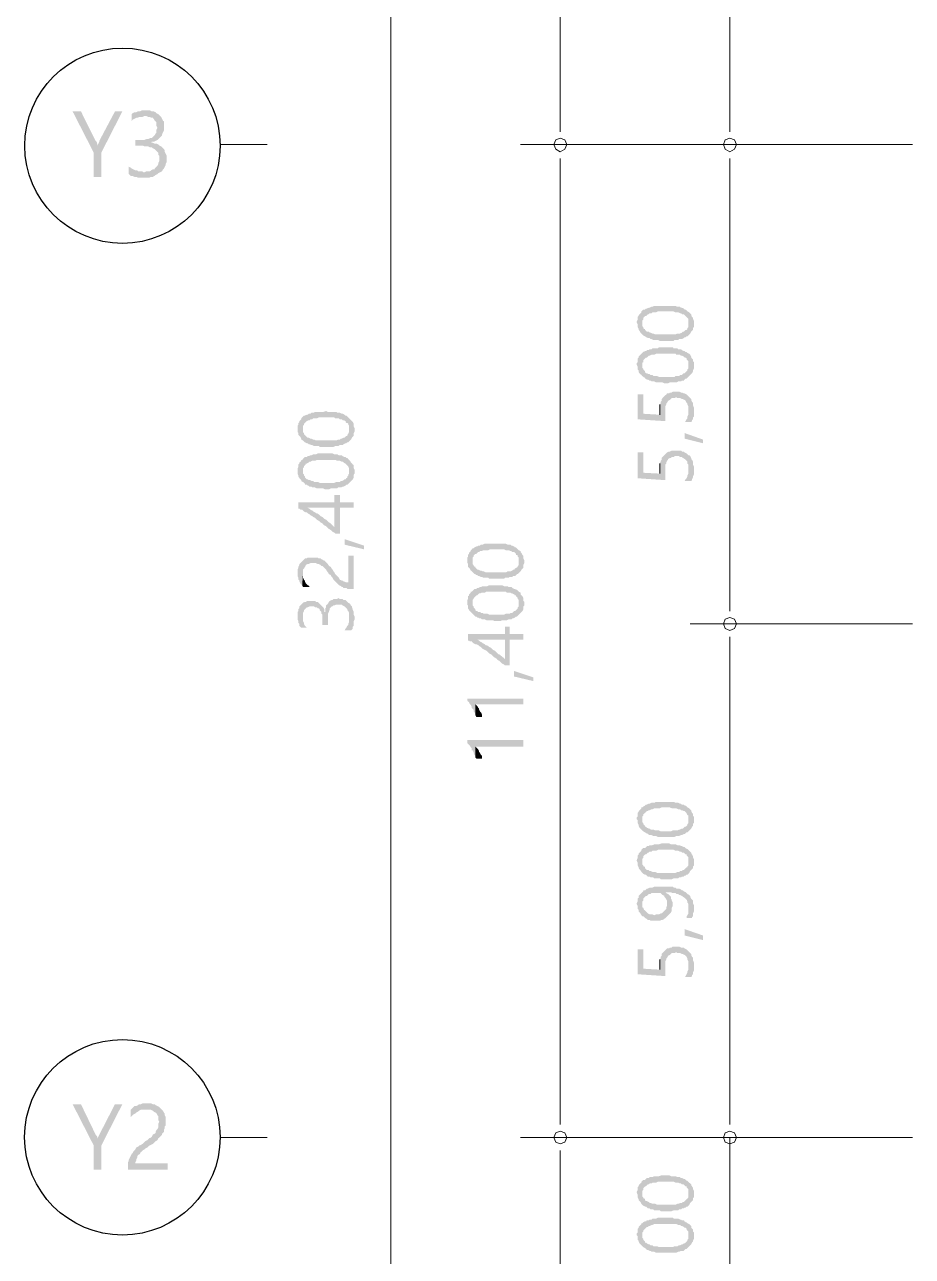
# Model space of a CAD drawing. Header units: millimetres. Extents: x -2246 to 101218, y 0 to 66109.
# Drawn here: x -2246 to 7955, y 24444 to 38596 of the extents above; entities that cross this region are included whole.
import ezdxf

# ---------------------------------------------------------------- set-up
doc = ezdxf.new("R2010")
doc.units = ezdxf.units.MM
doc.layers.add('PDF_솔리드 채우기', color=7, linetype='Continuous')
doc.layers.add('PDF_형상', color=7, linetype='Continuous')

msp = doc.modelspace()

# ---------------------------------------------------------------- hatches: boundary and pattern name
at = {"layer": 'PDF_솔리드 채우기', "transparency": 33554559}
for points in [[(-1599, 37599), (-1695, 37599), (-1451, 37123), (-1451, 36847), (-1366, 36847), (-1366, 37123), (-1409, 37207), (-1409, 37218), (-1419, 37250), (-1430, 37260)], [(-1123, 37599), (-1208, 37599), (-1388, 37260), (-1388, 37250), (-1398, 37229), (-1409, 37207), (-1409, 37207), (-1366, 37123)], [(-847, 37610), (-858, 37610), (-879, 37610), (-900, 37610), (-922, 37599), (-943, 37599), (-964, 37589), (-985, 37589), (-1006, 37578), (-1017, 37567), (-1017, 37483), (-1006, 37504), (-985, 37514), (-964, 37525), (-943, 37525), (-932, 37536), (-911, 37536), (-890, 37536), (-869, 37546), (-688, 37546), (-699, 37557), (-710, 37567), (-731, 37578), (-741, 37589), (-763, 37599), (-784, 37599), (-805, 37610), (-826, 37610)], [(-688, 37546), (-869, 37546), (-847, 37546), (-826, 37536), (-805, 37536), (-794, 37525), (-773, 37525), (-763, 37514), (-752, 37493), (-741, 37483), (-731, 37472), (-731, 37451), (-731, 37430), (-720, 37409), (-720, 37409), (-731, 37387), (-731, 37366), (-731, 37356), (-741, 37345), (-752, 37324), (-763, 37313), (-773, 37303), (-784, 37292), (-805, 37292), (-826, 37281), (-847, 37281), (-869, 37271), (-890, 37271), (-911, 37271), (-974, 37271), (-974, 37207), (-911, 37207), (-890, 37207), (-869, 37197), (-847, 37197), (-826, 37197), (-805, 37186), (-784, 37186), (-773, 37176), (-752, 37165), (-741, 37154), (-731, 37144), (-720, 37133), (-710, 37123), (-710, 37101), (-699, 37091), (-699, 37070), (-699, 37048), (-699, 37048), (-699, 37027), (-710, 37006), (-710, 36995), (-720, 36974), (-731, 36964), (-752, 36943), (-752, 36932), (-773, 36932), (-794, 36921), (-805, 36911), (-826, 36911), (-847, 36911), (-869, 36900), (-688, 36900), (-667, 36911), (-657, 36932), (-646, 36943), (-636, 36964), (-625, 36985), (-625, 36995), (-614, 37017), (-614, 37038), (-614, 37059), (-614, 37080), (-614, 37091), (-625, 37112), (-636, 37133), (-636, 37154), (-646, 37165), (-667, 37186), (-667, 37186), (-678, 37197), (-699, 37207), (-710, 37218), (-731, 37229), (-752, 37229), (-773, 37239), (-794, 37239), (-794, 37239), (-784, 37250), (-763, 37250), (-741, 37260), (-720, 37271), (-710, 37281), (-699, 37292), (-678, 37313), (-667, 37324), (-667, 37334), (-657, 37356), (-646, 37377), (-646, 37387), (-646, 37409), (-646, 37430), (-646, 37440), (-646, 37462), (-646, 37483), (-657, 37493), (-667, 37514), (-678, 37536)], [(-1049, 36964), (-1049, 36879), (-1038, 36868), (-1027, 36858), (-1006, 36858), (-985, 36847), (-964, 36847), (-943, 36837), (-922, 36837), (-900, 36837), (-879, 36837), (-858, 36837), (-837, 36837), (-816, 36837), (-794, 36847), (-773, 36847), (-752, 36858), (-741, 36868), (-720, 36879), (-710, 36890), (-688, 36900), (-688, 36900), (-869, 36900), (-879, 36900), (-900, 36911), (-922, 36911), (-943, 36911), (-953, 36921), (-974, 36921), (-996, 36932), (-1017, 36943), (-1027, 36953)], [(4788, 35174), (4788, 35174), (4798, 35152), (4798, 35131), (4798, 35121), (4809, 35099), (4809, 35089), (4819, 35078), (4830, 35057), (4841, 35047), (4851, 35036), (4851, 35174), (4851, 35174), (4851, 35184), (4851, 35195), (4862, 35205), (4862, 35216), (4862, 35227), (4872, 35237), (4883, 35248), (4894, 35248), (4904, 35258), (4915, 35269), (4925, 35269), (4936, 35280), (4957, 35280), (4968, 35290), (4989, 35290), (5010, 35290), (5031, 35301), (5052, 35301), (5074, 35301), (5095, 35301), (5127, 35301), (5137, 35301), (5169, 35301), (5190, 35301), (5211, 35301), (5233, 35290), (5243, 35290), (5264, 35290), (5285, 35280), (5296, 35280), (5307, 35269), (5328, 35269), (5338, 35258), (5349, 35248), (5360, 35237), (5360, 35237), (5370, 35227), (5381, 35216), (5381, 35205), (5381, 35195), (5381, 35174), (5381, 35163), (5391, 35290), (5370, 35301), (5360, 35311), (5349, 35322), (5338, 35322), (5328, 35333), (5307, 35343), (5296, 35343), (5285, 35354), (5264, 35354), (5254, 35354), (5233, 35364), (5211, 35364), (5201, 35364), (5180, 35364), (5158, 35364), (5137, 35364), (5116, 35364), (5116, 35364), (5095, 35364), (5074, 35364), (5042, 35364), (5031, 35364), (5010, 35364), (4989, 35364), (4968, 35354), (4957, 35354), (4936, 35343), (4925, 35343), (4904, 35333), (4894, 35333), (4883, 35322), (4862, 35322), (4851, 35311), (4841, 35301), (4841, 35290), (4830, 35280), (4819, 35269), (4809, 35258), (4809, 35248), (4798, 35237), (4798, 35227), (4798, 35216), (4798, 35205), (4788, 35184)], [(4851, 35036), (4862, 35025), (4883, 35015), (4883, 35015), (4894, 35004), (4904, 35004), (4915, 34994), (4936, 34994), (4947, 34983), (4957, 34983), (4978, 34972), (4989, 34972), (5010, 34972), (5031, 34972), (5052, 34962), (5063, 34962), (5084, 34962), (5105, 34962), (5127, 34962), (5148, 34962), (5169, 34962), (5190, 34962), (5211, 34962), (5222, 34972), (5243, 34972), (5264, 34972), (5275, 34983), (5296, 34983), (5307, 34983), (5328, 34994), (5338, 35004), (5349, 35004), (5360, 35015), (5370, 35015), (5381, 35025), (5391, 35036), (5402, 35047), (5413, 35068), (5423, 35078), (5434, 35089), (5434, 35110), (5444, 35121), (5444, 35142), (5444, 35163), (5444, 35163), (5444, 35174), (5444, 35195), (5434, 35216), (5434, 35227), (5423, 35237), (5413, 35258), (5413, 35269), (5402, 35280), (5391, 35290), (5381, 35163), (5381, 35163), (5381, 35142), (5381, 35131), (5381, 35121), (5370, 35110), (5370, 35099), (5360, 35089), (5349, 35089), (5338, 35078), (5328, 35068), (5317, 35068), (5307, 35057), (5285, 35047), (5275, 35047), (5254, 35047), (5233, 35036), (5222, 35036), (5201, 35036), (5180, 35036), (5148, 35036), (5127, 35036), (5105, 35036), (5084, 35036), (5063, 35036), (5042, 35036), (5021, 35036), (4999, 35036), (4978, 35047), (4968, 35047), (4947, 35057), (4936, 35057), (4925, 35068), (4904, 35068), (4894, 35078), (4883, 35089), (4883, 35099), (4872, 35099), (4862, 35110), (4862, 35121), (4851, 35131), (4851, 35142), (4851, 35152), (4851, 35174)], [(4788, 34686), (4788, 34686), (4798, 34665), (4798, 34655), (4798, 34633), (4809, 34623), (4809, 34602), (4819, 34591), (4830, 34580), (4841, 34570), (4851, 34559), (4851, 34686), (4851, 34686), (4851, 34697), (4851, 34708), (4862, 34718), (4862, 34729), (4862, 34739), (4872, 34750), (4883, 34761), (4894, 34771), (4904, 34771), (4915, 34782), (4925, 34792), (4936, 34792), (4957, 34803), (4968, 34803), (4989, 34803), (5010, 34814), (5031, 34814), (5052, 34814), (5074, 34814), (5095, 34814), (5127, 34814), (5137, 34814), (5169, 34814), (5190, 34814), (5211, 34814), (5233, 34814), (5243, 34803), (5264, 34803), (5285, 34803), (5296, 34792), (5307, 34792), (5328, 34782), (5338, 34771), (5349, 34771), (5360, 34761), (5360, 34750), (5370, 34739), (5381, 34729), (5381, 34718), (5381, 34708), (5381, 34697), (5381, 34686), (5391, 34814), (5370, 34824), (5360, 34835), (5349, 34835), (5338, 34845), (5328, 34845), (5307, 34856), (5296, 34866), (5285, 34866), (5264, 34866), (5254, 34877), (5233, 34877), (5211, 34877), (5201, 34888), (5180, 34888), (5158, 34888), (5137, 34888), (5116, 34888), (5116, 34888), (5095, 34888), (5074, 34888), (5042, 34888), (5031, 34877), (5010, 34877), (4989, 34877), (4968, 34877), (4957, 34866), (4936, 34866), (4925, 34856), (4904, 34856), (4894, 34845), (4883, 34845), (4862, 34835), (4851, 34824), (4841, 34814), (4841, 34814), (4830, 34803), (4819, 34792), (4809, 34782), (4809, 34771), (4798, 34761), (4798, 34739), (4798, 34729), (4798, 34718), (4788, 34708)], [(4851, 34559), (4862, 34549), (4883, 34538), (4883, 34528), (4894, 34528), (4904, 34517), (4915, 34517), (4936, 34506), (4947, 34506), (4957, 34496), (4978, 34496), (4989, 34496), (5010, 34485), (5031, 34485), (5052, 34485), (5063, 34485), (5084, 34485), (5105, 34475), (5127, 34475), (5148, 34475), (5169, 34485), (5190, 34485), (5211, 34485), (5222, 34485), (5243, 34485), (5264, 34496), (5275, 34496), (5296, 34496), (5307, 34506), (5328, 34506), (5338, 34517), (5349, 34528), (5360, 34528), (5370, 34538), (5381, 34549), (5391, 34559), (5402, 34570), (5413, 34580), (5423, 34591), (5434, 34612), (5434, 34623), (5444, 34644), (5444, 34655), (5444, 34676), (5444, 34676), (5444, 34697), (5444, 34718), (5434, 34729), (5434, 34750), (5423, 34761), (5413, 34771), (5413, 34782), (5402, 34803), (5391, 34814), (5381, 34686), (5381, 34676), (5381, 34665), (5381, 34655), (5381, 34644), (5370, 34633), (5370, 34623), (5360, 34612), (5349, 34602), (5338, 34591), (5328, 34591), (5317, 34580), (5307, 34570), (5285, 34570), (5275, 34559), (5254, 34559), (5233, 34559), (5222, 34549), (5201, 34549), (5180, 34549), (5148, 34549), (5127, 34549), (5105, 34549), (5084, 34549), (5063, 34549), (5042, 34549), (5021, 34559), (4999, 34559), (4978, 34559), (4968, 34570), (4947, 34570), (4936, 34580), (4925, 34580), (4904, 34591), (4894, 34591), (4883, 34602), (4883, 34612), (4872, 34623), (4862, 34633), (4862, 34644), (4851, 34655), (4851, 34665), (4851, 34676), (4851, 34686)], [(4798, 34347), (4798, 34061), (5116, 34040), (5116, 34040), (5116, 34061), (5116, 34083), (5116, 34093), (5116, 34114), (5116, 34125), (5116, 34146), (5105, 34326), (5095, 34316), (5084, 34305), (5074, 34294), (5074, 34273), (5063, 34263), (5063, 34242), (5052, 34231), (5052, 34114), (4862, 34125), (4862, 34347)], [(5105, 34326), (5116, 34146), (5116, 34157), (5116, 34178), (5116, 34199), (5116, 34210), (5127, 34231), (5127, 34242), (5137, 34252), (5148, 34273), (5148, 34273), (5169, 34284), (5180, 34294), (5190, 34305), (5211, 34305), (5222, 34305), (5243, 34316), (5254, 34305), (5275, 34305), (5285, 34305), (5307, 34294), (5317, 34294), (5338, 34284), (5349, 34273), (5360, 34252), (5370, 34242), (5370, 34231), (5381, 34210), (5381, 34199), (5381, 34178), (5381, 34157), (5391, 34316), (5381, 34326), (5370, 34337), (5360, 34347), (5338, 34358), (5328, 34358), (5307, 34369), (5296, 34369), (5275, 34379), (5264, 34379), (5243, 34379), (5243, 34379), (5222, 34379), (5201, 34379), (5190, 34369), (5169, 34369), (5158, 34358), (5137, 34358), (5127, 34347), (5116, 34337)], [(5338, 34030), (5413, 34030), (5423, 34040), (5423, 34051), (5434, 34061), (5434, 34083), (5444, 34093), (5444, 34114), (5444, 34136), (5444, 34157), (5444, 34167), (5444, 34178), (5444, 34199), (5434, 34220), (5434, 34231), (5434, 34252), (5423, 34263), (5413, 34284), (5413, 34294), (5402, 34305), (5391, 34316), (5381, 34157), (5381, 34157), (5381, 34146), (5381, 34125), (5381, 34114), (5370, 34093), (5370, 34072), (5360, 34061), (5349, 34040)], [(890, 33956), (890, 33956), (890, 33934), (890, 33913), (900, 33903), (900, 33881), (911, 33871), (922, 33860), (932, 33839), (932, 33828), (953, 33818), (953, 33956), (953, 33956), (953, 33966), (953, 33977), (953, 33987), (964, 33998), (964, 34009), (974, 34019), (985, 34030), (985, 34030), (996, 34040), (1017, 34051), (1027, 34051), (1038, 34061), (1059, 34061), (1070, 34072), (1091, 34072), (1112, 34072), (1133, 34083), (1155, 34083), (1176, 34083), (1197, 34083), (1218, 34083), (1239, 34083), (1260, 34083), (1292, 34083), (1313, 34083), (1324, 34072), (1345, 34072), (1366, 34072), (1377, 34061), (1398, 34061), (1409, 34051), (1419, 34051), (1441, 34040), (1441, 34030), (1451, 34019), (1462, 34019), (1472, 34009), (1472, 33998), (1483, 33987), (1483, 33977), (1483, 33956), (1483, 33945), (1483, 34072), (1472, 34083), (1462, 34093), (1451, 34104), (1441, 34104), (1430, 34114), (1409, 34125), (1398, 34125), (1377, 34136), (1366, 34136), (1345, 34136), (1335, 34146), (1313, 34146), (1292, 34146), (1271, 34146), (1260, 34146), (1239, 34146), (1218, 34157), (1218, 34157), (1186, 34146), (1165, 34146), (1144, 34146), (1123, 34146), (1102, 34146), (1091, 34146), (1070, 34136), (1049, 34136), (1038, 34125), (1017, 34125), (1006, 34114), (996, 34114), (974, 34104), (964, 34104), (953, 34093), (943, 34083), (932, 34072), (932, 34061), (922, 34051), (911, 34040), (911, 34030), (900, 34019), (900, 34009), (900, 33998), (890, 33987), (890, 33966)], [(953, 33818), (964, 33807), (974, 33797), (974, 33797), (996, 33786), (1006, 33786), (1017, 33775), (1027, 33775), (1049, 33765), (1059, 33765), (1080, 33754), (1091, 33754), (1112, 33754), (1133, 33754), (1144, 33744), (1165, 33744), (1186, 33744), (1208, 33744), (1229, 33744), (1250, 33744), (1271, 33744), (1292, 33744), (1303, 33744), (1324, 33754), (1345, 33754), (1356, 33754), (1377, 33765), (1388, 33765), (1409, 33765), (1419, 33775), (1441, 33786), (1451, 33786), (1462, 33797), (1472, 33797), (1483, 33807), (1493, 33818), (1504, 33828), (1515, 33850), (1525, 33860), (1536, 33871), (1536, 33892), (1536, 33903), (1546, 33924), (1546, 33945), (1546, 33945), (1546, 33956), (1536, 33977), (1536, 33998), (1536, 34009), (1525, 34030), (1515, 34040), (1504, 34051), (1493, 34061), (1483, 34072), (1483, 33945), (1483, 33945), (1483, 33924), (1483, 33913), (1472, 33903), (1472, 33892), (1462, 33881), (1462, 33871), (1451, 33871), (1441, 33860), (1430, 33850), (1419, 33850), (1398, 33839), (1388, 33839), (1377, 33828), (1356, 33828), (1335, 33818), (1313, 33818), (1292, 33818), (1271, 33818), (1250, 33818), (1229, 33818), (1208, 33818), (1186, 33818), (1165, 33818), (1144, 33818), (1123, 33818), (1102, 33818), (1080, 33828), (1070, 33828), (1049, 33839), (1038, 33839), (1017, 33850), (1006, 33850), (996, 33860), (985, 33871), (974, 33881), (974, 33881), (964, 33892), (964, 33903), (953, 33913), (953, 33924), (953, 33934), (953, 33956)], [(5105, 33648), (5116, 33468), (5116, 33479), (5116, 33500), (5116, 33521), (5116, 33542), (5127, 33553), (5127, 33564), (5137, 33585), (5148, 33595), (5148, 33606), (5169, 33617), (5180, 33617), (5190, 33627), (5211, 33627), (5222, 33638), (5243, 33638), (5254, 33638), (5275, 33638), (5285, 33627), (5307, 33627), (5317, 33617), (5338, 33606), (5349, 33595), (5360, 33585), (5370, 33574), (5370, 33553), (5381, 33542), (5381, 33521), (5381, 33500), (5381, 33489), (5391, 33648), (5381, 33648), (5370, 33659), (5360, 33670), (5338, 33680), (5328, 33691), (5307, 33691), (5296, 33701), (5275, 33701), (5264, 33701), (5243, 33701), (5243, 33701), (5222, 33701), (5201, 33701), (5190, 33701), (5169, 33691), (5158, 33691), (5137, 33680), (5127, 33670), (5116, 33659)], [(890, 33468), (890, 33468), (890, 33447), (890, 33437), (900, 33415), (900, 33405), (911, 33384), (922, 33373), (932, 33362), (932, 33352), (953, 33341), (953, 33468), (953, 33468), (953, 33479), (953, 33489), (953, 33500), (964, 33511), (964, 33521), (974, 33532), (985, 33542), (985, 33553), (996, 33553), (1017, 33564), (1027, 33574), (1038, 33574), (1059, 33585), (1070, 33585), (1091, 33585), (1112, 33595), (1133, 33595), (1155, 33595), (1176, 33595), (1197, 33595), (1218, 33595), (1239, 33595), (1260, 33595), (1292, 33595), (1313, 33595), (1324, 33595), (1345, 33585), (1366, 33585), (1377, 33585), (1398, 33574), (1409, 33574), (1419, 33564), (1441, 33553), (1441, 33553), (1451, 33542), (1462, 33532), (1472, 33521), (1472, 33511), (1483, 33500), (1483, 33489), (1483, 33479), (1483, 33468), (1483, 33595), (1472, 33606), (1462, 33617), (1451, 33617), (1441, 33627), (1430, 33627), (1409, 33638), (1398, 33648), (1377, 33648), (1366, 33648), (1345, 33659), (1335, 33659), (1313, 33659), (1292, 33670), (1271, 33670), (1260, 33670), (1239, 33670), (1218, 33670), (1218, 33670), (1186, 33670), (1165, 33670), (1144, 33670), (1123, 33670), (1102, 33659), (1091, 33659), (1070, 33659), (1049, 33648), (1038, 33648), (1017, 33638), (1006, 33638), (996, 33627), (974, 33627), (964, 33617), (953, 33606), (943, 33595), (932, 33595), (932, 33585), (922, 33574), (911, 33564), (911, 33553), (900, 33542), (900, 33521), (900, 33511), (890, 33500), (890, 33489)], [(953, 33341), (964, 33331), (974, 33320), (974, 33309), (996, 33309), (1006, 33299), (1017, 33299), (1027, 33288), (1049, 33288), (1059, 33278), (1080, 33278), (1091, 33278), (1112, 33267), (1133, 33267), (1144, 33267), (1165, 33267), (1186, 33267), (1208, 33256), (1229, 33256), (1250, 33256), (1271, 33267), (1292, 33267), (1303, 33267), (1324, 33267), (1345, 33267), (1356, 33278), (1377, 33278), (1388, 33278), (1409, 33288), (1419, 33288), (1441, 33299), (1451, 33309), (1462, 33309), (1472, 33320), (1483, 33331), (1493, 33341), (1504, 33352), (1515, 33362), (1525, 33373), (1536, 33394), (1536, 33405), (1536, 33426), (1546, 33437), (1546, 33458), (1546, 33458), (1546, 33479), (1536, 33500), (1536, 33511), (1536, 33532), (1525, 33542), (1515, 33553), (1504, 33564), (1493, 33585), (1483, 33595), (1483, 33468), (1483, 33458), (1483, 33447), (1483, 33437), (1472, 33426), (1472, 33415), (1462, 33405), (1462, 33394), (1451, 33384), (1441, 33373), (1430, 33373), (1419, 33362), (1398, 33352), (1388, 33352), (1377, 33341), (1356, 33341), (1335, 33341), (1313, 33331), (1292, 33331), (1271, 33331), (1250, 33331), (1229, 33331), (1208, 33331), (1186, 33331), (1165, 33331), (1144, 33331), (1123, 33341), (1102, 33341), (1080, 33341), (1070, 33352), (1049, 33352), (1038, 33362), (1017, 33362), (1006, 33373), (996, 33373), (985, 33384), (974, 33394), (974, 33405), (964, 33415), (964, 33426), (953, 33437), (953, 33447), (953, 33458), (953, 33468)], [(4798, 33680), (4798, 33384), (5116, 33362), (5116, 33373), (5116, 33384), (5116, 33405), (5116, 33415), (5116, 33437), (5116, 33458), (5116, 33468), (5105, 33648), (5095, 33638), (5084, 33627), (5074, 33617), (5074, 33595), (5063, 33585), (5063, 33574), (5052, 33553), (5052, 33437), (4862, 33447), (4862, 33680)], [(5338, 33352), (5413, 33352), (5423, 33362), (5423, 33373), (5434, 33394), (5434, 33405), (5444, 33426), (5444, 33447), (5444, 33458), (5444, 33489), (5444, 33489), (5444, 33511), (5444, 33521), (5434, 33542), (5434, 33564), (5434, 33574), (5423, 33595), (5413, 33606), (5413, 33617), (5402, 33638), (5391, 33648), (5381, 33489), (5381, 33479), (5381, 33468), (5381, 33447), (5381, 33437), (5370, 33415), (5370, 33405), (5360, 33384), (5349, 33373)], [(996, 32992), (1006, 32981), (1027, 32970), (1038, 32960), (1059, 32949), (1070, 32939), (1091, 32928), (1102, 32918), (1112, 32907), (1133, 32896), (1144, 32886), (1155, 32875), (1176, 32865), (1186, 32854), (1197, 32843), (1218, 32833), (1229, 32822), (1239, 32812), (1250, 32801), (1271, 32790), (1282, 32780), (1292, 32769), (1313, 32759), (1324, 32748), (1377, 32748), (1377, 33045), (1536, 33045), (1536, 33108), (1377, 33108), (1377, 33193), (1313, 33193), (1313, 33108), (1313, 32822), (1260, 32875), (1250, 32875), (1239, 32886), (1229, 32896), (1218, 32907), (1197, 32918), (1186, 32928), (1176, 32939), (1155, 32949), (1144, 32960), (1133, 32970), (1112, 32981), (1102, 32981), (1091, 32992), (1070, 33002), (1059, 33013), (1038, 33023), (1027, 33034), (1006, 33045)], [(900, 33108), (900, 33034), (911, 33034), (922, 33023), (943, 33023), (953, 33013), (964, 33002), (985, 32992), (996, 32992), (1006, 33045), (1313, 33045), (1313, 32822), (1313, 33108)], [(2839, 32441), (2839, 32441), (2839, 32420), (2849, 32398), (2849, 32388), (2849, 32367), (2860, 32356), (2870, 32346), (2881, 32324), (2892, 32314), (2902, 32303), (2902, 32441), (2902, 32441), (2902, 32451), (2902, 32462), (2902, 32473), (2913, 32483), (2913, 32494), (2923, 32504), (2934, 32515), (2945, 32515), (2955, 32526), (2966, 32536), (2976, 32536), (2987, 32547), (3008, 32547), (3019, 32557), (3040, 32557), (3061, 32557), (3082, 32557), (3103, 32568), (3125, 32568), (3146, 32568), (3178, 32568), (3188, 32568), (3220, 32568), (3241, 32568), (3262, 32568), (3284, 32557), (3294, 32557), (3315, 32557), (3337, 32547), (3347, 32547), (3358, 32536), (3379, 32536), (3389, 32526), (3400, 32515), (3400, 32504), (3411, 32504), (3421, 32494), (3421, 32483), (3432, 32473), (3432, 32462), (3432, 32441), (3432, 32430), (3432, 32557), (3421, 32568), (3411, 32579), (3400, 32589), (3389, 32589), (3379, 32600), (3358, 32610), (3347, 32610), (3337, 32621), (3315, 32621), (3305, 32621), (3284, 32632), (3262, 32632), (3241, 32632), (3231, 32632), (3209, 32632), (3188, 32632), (3167, 32632), (3167, 32632), (3146, 32632), (3114, 32632), (3093, 32632), (3072, 32632), (3061, 32632), (3040, 32632), (3019, 32621), (2998, 32621), (2987, 32610), (2966, 32610), (2955, 32600), (2945, 32600), (2923, 32589), (2913, 32579), (2902, 32579), (2892, 32568), (2881, 32557), (2881, 32547), (2870, 32536), (2860, 32526), (2860, 32515), (2849, 32504), (2849, 32494), (2849, 32483), (2839, 32473), (2839, 32451)], [(2902, 32303), (2913, 32293), (2923, 32282), (2934, 32282), (2945, 32271), (2955, 32271), (2966, 32261), (2976, 32261), (2998, 32250), (3008, 32250), (3029, 32240), (3040, 32240), (3061, 32240), (3082, 32240), (3093, 32229), (3114, 32229), (3135, 32229), (3156, 32229), (3178, 32229), (3199, 32229), (3220, 32229), (3241, 32229), (3262, 32229), (3273, 32240), (3294, 32240), (3315, 32240), (3326, 32250), (3347, 32250), (3358, 32250), (3368, 32261), (3389, 32261), (3400, 32271), (3411, 32282), (3421, 32282), (3432, 32293), (3442, 32303), (3453, 32314), (3464, 32335), (3474, 32346), (3485, 32356), (3485, 32377), (3485, 32388), (3495, 32409), (3495, 32430), (3495, 32430), (3495, 32441), (3485, 32462), (3485, 32483), (3485, 32494), (3474, 32504), (3464, 32526), (3453, 32536), (3453, 32547), (3432, 32557), (3432, 32430), (3432, 32430), (3432, 32409), (3432, 32398), (3432, 32388), (3421, 32377), (3421, 32367), (3411, 32356), (3400, 32356), (3389, 32346), (3379, 32335), (3368, 32335), (3358, 32324), (3337, 32314), (3326, 32314), (3305, 32314), (3284, 32303), (3262, 32303), (3252, 32303), (3220, 32303), (3199, 32303), (3178, 32303), (3156, 32303), (3135, 32303), (3114, 32303), (3093, 32303), (3072, 32303), (3051, 32303), (3029, 32314), (3019, 32314), (2998, 32324), (2987, 32324), (2966, 32335), (2955, 32335), (2945, 32346), (2934, 32356), (2934, 32367), (2923, 32367), (2913, 32377), (2913, 32388), (2902, 32398), (2902, 32409), (2902, 32420), (2902, 32441)], [(890, 32293), (890, 32293), (890, 32271), (890, 32261), (900, 32240), (900, 32218), (911, 32208), (911, 32197), (922, 32176), (932, 32165), (943, 32155), (953, 32293), (953, 32303), (953, 32324), (953, 32335), (964, 32346), (974, 32367), (985, 32377), (985, 32388), (1006, 32398), (1017, 32398), (1038, 32409), (1049, 32409), (1070, 32409), (1091, 32409), (1102, 32409), (1123, 32398), (1133, 32398), (1155, 32388), (1165, 32377), (1176, 32377), (1186, 32367), (1197, 32356), (1208, 32346), (1218, 32335), (1229, 32314), (1239, 32303), (1250, 32282), (1271, 32271), (1282, 32250), (1292, 32240), (1303, 32218), (1313, 32208), (1324, 32197), (1335, 32187), (1345, 32176), (1356, 32165), (1366, 32155), (1388, 32144), (1398, 32134), (1409, 32134), (1419, 32123), (1430, 32123), (1451, 32123), (1462, 32113), (1483, 32113), (1504, 32113), (1536, 32113), (1536, 32494), (1472, 32494), (1472, 32187), (1462, 32187), (1451, 32187), (1430, 32197), (1419, 32197), (1409, 32208), (1398, 32208), (1377, 32218), (1366, 32240), (1366, 32240), (1356, 32250), (1345, 32261), (1335, 32271), (1324, 32282), (1313, 32303), (1303, 32314), (1292, 32335), (1282, 32346), (1271, 32367), (1250, 32377), (1239, 32398), (1229, 32409), (1218, 32420), (1208, 32430), (1197, 32441), (1186, 32441), (1176, 32451), (1165, 32451), (1155, 32462), (1133, 32462), (1123, 32473), (1102, 32473), (1080, 32473), (1059, 32473), (1059, 32473), (1038, 32473), (1027, 32473), (1006, 32473), (996, 32462), (974, 32462), (964, 32451), (953, 32441), (943, 32430), (932, 32420), (922, 32409), (911, 32398), (911, 32388), (900, 32367), (900, 32356), (890, 32335), (890, 32314)], [(943, 32155), (953, 32134), (1027, 32134), (1027, 32144), (1006, 32155), (996, 32165), (985, 32176), (974, 32197), (974, 32208), (964, 32218), (953, 32240), (953, 32250), (953, 32271), (953, 32293)], [(2839, 31954), (2839, 31954), (2839, 31932), (2849, 31922), (2849, 31901), (2849, 31890), (2860, 31869), (2870, 31858), (2881, 31848), (2892, 31837), (2902, 31827), (2902, 31954), (2902, 31954), (2902, 31964), (2902, 31975), (2902, 31985), (2913, 31996), (2913, 32007), (2923, 32017), (2934, 32028), (2945, 32038), (2955, 32038), (2966, 32049), (2976, 32060), (2987, 32060), (3008, 32070), (3019, 32070), (3040, 32070), (3061, 32081), (3082, 32081), (3103, 32081), (3125, 32081), (3146, 32081), (3178, 32081), (3188, 32081), (3220, 32081), (3241, 32081), (3262, 32081), (3284, 32081), (3294, 32070), (3315, 32070), (3337, 32070), (3347, 32060), (3358, 32060), (3379, 32049), (3389, 32038), (3400, 32038), (3400, 32028), (3411, 32017), (3421, 32007), (3421, 31996), (3432, 31985), (3432, 31975), (3432, 31964), (3432, 31954), (3432, 32081), (3421, 32091), (3411, 32102), (3400, 32102), (3389, 32113), (3379, 32113), (3358, 32123), (3347, 32134), (3337, 32134), (3315, 32134), (3305, 32144), (3284, 32144), (3262, 32144), (3241, 32155), (3231, 32155), (3209, 32155), (3188, 32155), (3167, 32155), (3167, 32155), (3146, 32155), (3114, 32155), (3093, 32155), (3072, 32144), (3061, 32144), (3040, 32144), (3019, 32144), (2998, 32134), (2987, 32134), (2966, 32123), (2955, 32123), (2945, 32113), (2923, 32113), (2913, 32102), (2902, 32091), (2892, 32081), (2881, 32081), (2881, 32070), (2870, 32060), (2860, 32049), (2860, 32038), (2849, 32028), (2849, 32007), (2849, 31996), (2839, 31985), (2839, 31975)], [(943, 31943), (953, 31784), (953, 31805), (953, 31827), (953, 31837), (964, 31858), (964, 31869), (974, 31879), (985, 31890), (996, 31901), (1006, 31901), (1027, 31911), (1038, 31911), (1059, 31911), (1059, 31911), (1080, 31911), (1091, 31901), (1112, 31901), (1123, 31890), (1133, 31890), (1144, 31879), (1144, 31869), (1155, 31858), (1165, 31848), (1165, 31827), (1176, 31816), (1176, 31795), (1176, 31774), (1176, 31752), (1176, 31699), (1239, 31699), (1239, 31752), (1239, 31774), (1239, 31795), (1239, 31816), (1239, 31827), (1250, 31848), (1250, 31858), (1260, 31869), (1260, 31890), (1271, 31901), (1282, 31911), (1292, 31911), (1303, 31922), (1313, 31922), (1335, 31932), (1345, 31932), (1366, 31932), (1366, 31932), (1377, 31932), (1398, 31932), (1409, 31922), (1430, 31911), (1441, 31901), (1451, 31890), (1462, 31879), (1462, 31869), (1472, 31858), (1483, 31837), (1483, 31827), (1483, 31805), (1483, 31784), (1493, 31943), (1472, 31954), (1462, 31964), (1451, 31975), (1441, 31985), (1419, 31985), (1409, 31996), (1388, 31996), (1377, 31996), (1356, 32007), (1345, 31996), (1324, 31996), (1303, 31996), (1292, 31985), (1282, 31985), (1260, 31975), (1250, 31964), (1250, 31964), (1239, 31943), (1229, 31932), (1218, 31922), (1218, 31901), (1208, 31890), (1208, 31869), (1208, 31848), (1197, 31848), (1197, 31869), (1197, 31879), (1186, 31901), (1176, 31911), (1165, 31922), (1155, 31932), (1144, 31943), (1133, 31954), (1123, 31964), (1102, 31964), (1091, 31975), (1080, 31975), (1059, 31975), (1038, 31975), (1038, 31975), (1017, 31975), (1006, 31975), (985, 31964), (974, 31964), (953, 31954)], [(2902, 31827), (2913, 31816), (2923, 31805), (2934, 31795), (2945, 31795), (2955, 31784), (2966, 31784), (2976, 31774), (2998, 31774), (3008, 31763), (3029, 31763), (3040, 31763), (3061, 31752), (3082, 31752), (3093, 31752), (3114, 31752), (3135, 31752), (3156, 31742), (3178, 31742), (3199, 31742), (3220, 31742), (3241, 31752), (3262, 31752), (3273, 31752), (3294, 31752), (3315, 31763), (3326, 31763), (3347, 31763), (3358, 31774), (3368, 31774), (3389, 31784), (3400, 31795), (3411, 31795), (3421, 31805), (3432, 31816), (3442, 31827), (3453, 31837), (3464, 31848), (3474, 31858), (3485, 31879), (3485, 31890), (3485, 31911), (3495, 31922), (3495, 31943), (3495, 31943), (3495, 31964), (3485, 31975), (3485, 31996), (3485, 32007), (3474, 32028), (3464, 32038), (3453, 32049), (3453, 32070), (3432, 32081), (3432, 31954), (3432, 31943), (3432, 31932), (3432, 31922), (3432, 31911), (3421, 31901), (3421, 31890), (3411, 31879), (3400, 31869), (3389, 31858), (3379, 31858), (3368, 31848), (3358, 31837), (3337, 31837), (3326, 31827), (3305, 31827), (3284, 31827), (3262, 31816), (3252, 31816), (3220, 31816), (3199, 31816), (3178, 31816), (3156, 31816), (3135, 31816), (3114, 31816), (3093, 31816), (3072, 31827), (3051, 31827), (3029, 31827), (3019, 31837), (2998, 31837), (2987, 31848), (2966, 31848), (2955, 31858), (2945, 31858), (2934, 31869), (2934, 31879), (2923, 31890), (2913, 31901), (2913, 31911), (2902, 31922), (2902, 31932), (2902, 31943), (2902, 31954)], [(890, 31805), (890, 31795), (890, 31774), (890, 31763), (900, 31742), (900, 31721), (911, 31710), (911, 31689), (922, 31678), (932, 31668), (996, 31668), (985, 31678), (974, 31689), (964, 31710), (964, 31721), (953, 31742), (953, 31752), (953, 31774), (953, 31784), (943, 31943), (932, 31932), (922, 31922), (911, 31911), (911, 31890), (900, 31879), (900, 31858), (890, 31848), (890, 31827)], [(1430, 31636), (1504, 31636), (1515, 31646), (1525, 31657), (1525, 31678), (1536, 31689), (1536, 31710), (1536, 31721), (1536, 31742), (1546, 31763), (1546, 31784), (1546, 31795), (1536, 31816), (1536, 31837), (1536, 31848), (1525, 31869), (1525, 31879), (1515, 31901), (1515, 31911), (1504, 31922), (1493, 31943), (1493, 31943), (1483, 31784), (1483, 31784), (1483, 31763), (1483, 31752), (1483, 31731), (1472, 31710), (1472, 31699), (1462, 31689), (1451, 31668), (1441, 31657)], [(2849, 31593), (2849, 31519), (2860, 31519), (2870, 31509), (2892, 31509), (2902, 31498), (2913, 31488), (2934, 31477), (2945, 31477), (2955, 31530), (3273, 31530), (3273, 31308), (3273, 31593)], [(2945, 31477), (2966, 31466), (2976, 31456), (2998, 31445), (3008, 31435), (3019, 31424), (3040, 31413), (3061, 31403), (3072, 31392), (3082, 31382), (3093, 31371), (3114, 31360), (3125, 31350), (3135, 31339), (3146, 31329), (3167, 31318), (3178, 31308), (3188, 31297), (3209, 31286), (3220, 31276), (3231, 31265), (3241, 31255), (3262, 31244), (3273, 31233), (3326, 31233), (3326, 31530), (3485, 31530), (3485, 31593), (3326, 31593), (3326, 31678), (3273, 31678), (3273, 31593), (3273, 31308), (3209, 31360), (3199, 31360), (3188, 31371), (3178, 31382), (3167, 31392), (3156, 31403), (3135, 31413), (3125, 31424), (3114, 31435), (3093, 31445), (3082, 31456), (3061, 31466), (3051, 31466), (3040, 31477), (3019, 31488), (3008, 31498), (2987, 31509), (2976, 31519), (2955, 31530)], [(2839, 30852), (2839, 30831), (2849, 30820), (2860, 30810), (2870, 30788), (2881, 30778), (2892, 30757), (2892, 30746), (2902, 30736), (2913, 30725), (2913, 30704), (2923, 30693), (2934, 30672), (2934, 30661), (2934, 30788), (3485, 30788), (3485, 30852)], [(2934, 30661), (2945, 30640), (3008, 30640), (3008, 30640), (3008, 30661), (3008, 30672), (2998, 30693), (2987, 30704), (2976, 30725), (2976, 30736), (2966, 30746), (2955, 30767), (2945, 30778), (2934, 30788)], [(2839, 30375), (2839, 30344), (2849, 30333), (2860, 30322), (2870, 30312), (2881, 30291), (2892, 30280), (2892, 30259), (2902, 30259), (2913, 30238), (2913, 30227), (2923, 30206), (2934, 30195), (2934, 30174), (2934, 30301), (3485, 30301), (3485, 30375)], [(2934, 30174), (2945, 30164), (3008, 30164), (3008, 30164), (3008, 30174), (3008, 30195), (2998, 30206), (2987, 30227), (2976, 30238), (2976, 30248), (2966, 30269), (2955, 30280), (2945, 30291), (2934, 30301)], [(4788, 29475), (4788, 29464), (4798, 29454), (4798, 29433), (4798, 29422), (4809, 29401), (4809, 29390), (4819, 29369), (4830, 29359), (4841, 29348), (4851, 29337), (4851, 29464), (4851, 29475), (4851, 29486), (4851, 29496), (4862, 29507), (4862, 29517), (4862, 29528), (4872, 29528), (4883, 29539), (4894, 29549), (4904, 29560), (4915, 29560), (4925, 29570), (4936, 29570), (4957, 29581), (4968, 29581), (4989, 29592), (5010, 29592), (5031, 29592), (5052, 29592), (5074, 29602), (5095, 29602), (5127, 29602), (5137, 29602), (5169, 29602), (5190, 29592), (5211, 29592), (5233, 29592), (5243, 29592), (5264, 29581), (5285, 29581), (5296, 29570), (5307, 29570), (5328, 29560), (5338, 29560), (5349, 29549), (5360, 29539), (5360, 29528), (5370, 29517), (5381, 29507), (5381, 29496), (5381, 29486), (5381, 29475), (5381, 29464), (5391, 29592), (5370, 29602), (5360, 29613), (5349, 29623), (5338, 29623), (5328, 29634), (5307, 29634), (5296, 29645), (5285, 29645), (5264, 29655), (5254, 29655), (5233, 29655), (5211, 29666), (5201, 29666), (5180, 29666), (5158, 29666), (5137, 29666), (5116, 29666), (5116, 29666), (5095, 29666), (5074, 29666), (5042, 29666), (5031, 29666), (5010, 29666), (4989, 29655), (4968, 29655), (4957, 29655), (4936, 29645), (4925, 29645), (4904, 29634), (4894, 29634), (4883, 29623), (4862, 29613), (4851, 29602), (4841, 29602), (4841, 29592), (4830, 29581), (4819, 29570), (4809, 29560), (4809, 29549), (4798, 29539), (4798, 29528), (4798, 29517), (4798, 29496), (4788, 29486)], [(4851, 29337), (4862, 29327), (4883, 29316), (4883, 29316), (4894, 29306), (4904, 29306), (4915, 29295), (4936, 29284), (4947, 29284), (4957, 29284), (4978, 29274), (4989, 29274), (5010, 29274), (5031, 29263), (5052, 29263), (5063, 29263), (5084, 29263), (5105, 29263), (5127, 29263), (5148, 29263), (5169, 29263), (5190, 29263), (5211, 29263), (5222, 29263), (5243, 29274), (5264, 29274), (5275, 29274), (5296, 29284), (5307, 29284), (5328, 29295), (5338, 29295), (5349, 29306), (5360, 29316), (5370, 29316), (5381, 29327), (5391, 29337), (5402, 29348), (5413, 29359), (5423, 29380), (5434, 29390), (5434, 29412), (5444, 29422), (5444, 29443), (5444, 29454), (5444, 29464), (5444, 29475), (5444, 29496), (5434, 29507), (5434, 29528), (5423, 29539), (5413, 29560), (5413, 29570), (5402, 29581), (5391, 29592), (5381, 29464), (5381, 29454), (5381, 29443), (5381, 29433), (5381, 29422), (5370, 29412), (5370, 29401), (5360, 29390), (5349, 29380), (5338, 29380), (5328, 29369), (5317, 29359), (5307, 29359), (5285, 29348), (5275, 29348), (5254, 29337), (5233, 29337), (5222, 29337), (5201, 29337), (5180, 29327), (5148, 29327), (5127, 29327), (5105, 29327), (5084, 29327), (5063, 29327), (5042, 29337), (5021, 29337), (4999, 29337), (4978, 29348), (4968, 29348), (4947, 29348), (4936, 29359), (4925, 29359), (4904, 29369), (4894, 29380), (4883, 29380), (4883, 29390), (4872, 29401), (4862, 29412), (4862, 29422), (4851, 29433), (4851, 29443), (4851, 29454), (4851, 29464)], [(4788, 28988), (4788, 28988), (4798, 28967), (4798, 28945), (4798, 28935), (4809, 28914), (4809, 28903), (4819, 28892), (4830, 28882), (4841, 28861), (4851, 28850), (4851, 28988), (4851, 28988), (4851, 28998), (4851, 29009), (4862, 29020), (4862, 29030), (4862, 29041), (4872, 29051), (4883, 29062), (4894, 29062), (4904, 29073), (4915, 29083), (4925, 29083), (4936, 29094), (4957, 29094), (4968, 29104), (4989, 29104), (5010, 29104), (5031, 29115), (5052, 29115), (5074, 29115), (5095, 29115), (5127, 29115), (5137, 29115), (5169, 29115), (5190, 29115), (5211, 29115), (5233, 29104), (5243, 29104), (5264, 29104), (5285, 29094), (5296, 29094), (5307, 29083), (5328, 29083), (5338, 29073), (5349, 29062), (5360, 29062), (5360, 29051), (5370, 29041), (5381, 29030), (5381, 29020), (5381, 29009), (5381, 28998), (5381, 28977), (5391, 29104), (5370, 29126), (5360, 29126), (5349, 29136), (5338, 29147), (5328, 29147), (5307, 29157), (5296, 29157), (5285, 29168), (5264, 29168), (5254, 29168), (5233, 29178), (5211, 29178), (5201, 29178), (5180, 29178), (5158, 29189), (5137, 29189), (5116, 29189), (5116, 29189), (5095, 29189), (5074, 29189), (5042, 29178), (5031, 29178), (5010, 29178), (4989, 29178), (4968, 29168), (4957, 29168), (4936, 29168), (4925, 29157), (4904, 29157), (4894, 29147), (4883, 29136), (4862, 29136), (4851, 29126), (4841, 29115), (4841, 29104), (4830, 29094), (4819, 29083), (4809, 29073), (4809, 29062), (4798, 29051), (4798, 29041), (4798, 29030), (4798, 29020), (4788, 28998)], [(4851, 28850), (4862, 28840), (4883, 28829), (4883, 28829), (4894, 28829), (4904, 28818), (4915, 28808), (4936, 28808), (4947, 28797), (4957, 28797), (4978, 28797), (4989, 28787), (5010, 28787), (5031, 28787), (5052, 28787), (5063, 28776), (5084, 28776), (5105, 28776), (5127, 28776), (5148, 28776), (5169, 28776), (5190, 28776), (5211, 28787), (5222, 28787), (5243, 28787), (5264, 28787), (5275, 28797), (5296, 28797), (5307, 28808), (5328, 28808), (5338, 28818), (5349, 28818), (5360, 28829), (5370, 28829), (5381, 28840), (5391, 28850), (5402, 28871), (5413, 28882), (5423, 28892), (5434, 28903), (5434, 28924), (5444, 28935), (5444, 28956), (5444, 28977), (5444, 28977), (5444, 28998), (5444, 29009), (5434, 29030), (5434, 29041), (5423, 29062), (5413, 29073), (5413, 29083), (5402, 29094), (5391, 29104), (5381, 28977), (5381, 28977), (5381, 28967), (5381, 28945), (5381, 28935), (5370, 28924), (5370, 28914), (5360, 28914), (5349, 28903), (5338, 28892), (5328, 28882), (5317, 28882), (5307, 28871), (5285, 28871), (5275, 28861), (5254, 28861), (5233, 28850), (5222, 28850), (5201, 28850), (5180, 28850), (5148, 28850), (5127, 28850), (5105, 28850), (5084, 28850), (5063, 28850), (5042, 28850), (5021, 28850), (4999, 28861), (4978, 28861), (4968, 28861), (4947, 28871), (4936, 28871), (4925, 28882), (4904, 28882), (4894, 28892), (4883, 28903), (4883, 28914), (4872, 28924), (4862, 28924), (4862, 28935), (4851, 28945), (4851, 28956), (4851, 28977), (4851, 28988)], [(4788, 28501), (4788, 28490), (4798, 28469), (4798, 28458), (4798, 28437), (4809, 28426), (4809, 28405), (4819, 28395), (4830, 28384), (4841, 28363), (4851, 28490), (4851, 28501), (4851, 28522), (4862, 28532), (4862, 28554), (4872, 28564), (4883, 28575), (4894, 28585), (4904, 28585), (4915, 28596), (4925, 28607), (4947, 28607), (4957, 28617), (4978, 28617), (4999, 28617), (5010, 28617), (5031, 28617), (5042, 28617), (5063, 28617), (5074, 28607), (5084, 28596), (5105, 28585), (5105, 28575), (5116, 28628), (5116, 28628), (5137, 28628), (5158, 28628), (5180, 28628), (5201, 28617), (5211, 28617), (5233, 28617), (5243, 28607), (5264, 28607), (5275, 28596), (5285, 28596), (5307, 28585), (5317, 28575), (5317, 28575), (5338, 28564), (5349, 28554), (5360, 28543), (5370, 28522), (5370, 28511), (5381, 28490), (5381, 28479), (5381, 28458), (5381, 28448), (5391, 28596), (5370, 28607), (5360, 28617), (5349, 28628), (5349, 28628), (5328, 28638), (5317, 28649), (5307, 28649), (5296, 28659), (5275, 28670), (5264, 28670), (5243, 28670), (5233, 28681), (5211, 28681), (5201, 28691), (5180, 28691), (5158, 28691), (5137, 28691), (5116, 28691), (5105, 28691), (5084, 28691), (5063, 28691), (5042, 28691), (5021, 28691), (4999, 28691), (4989, 28691), (4968, 28681), (4947, 28681), (4936, 28681), (4915, 28670), (4904, 28670), (4894, 28659), (4883, 28649), (4862, 28649), (4862, 28638), (4851, 28628), (4841, 28617), (4830, 28607), (4819, 28596), (4809, 28585), (4809, 28564), (4798, 28554), (4798, 28532), (4798, 28522)], [(5105, 28575), (5116, 28564), (5127, 28543), (5137, 28532), (5137, 28511), (5137, 28501), (5137, 28352), (5148, 28363), (5158, 28373), (5169, 28384), (5180, 28395), (5190, 28416), (5190, 28426), (5190, 28448), (5201, 28469), (5201, 28479), (5201, 28490), (5201, 28511), (5190, 28532), (5190, 28543), (5180, 28554), (5180, 28575), (5169, 28585), (5158, 28596), (5148, 28607), (5127, 28617), (5116, 28628), (5116, 28628)], [(5360, 28331), (5423, 28331), (5423, 28342), (5434, 28352), (5434, 28373), (5434, 28384), (5444, 28405), (5444, 28426), (5444, 28437), (5444, 28448), (5444, 28458), (5444, 28479), (5434, 28501), (5434, 28511), (5434, 28532), (5423, 28543), (5413, 28554), (5402, 28575), (5402, 28585), (5391, 28596), (5381, 28448), (5381, 28426), (5381, 28416), (5381, 28395), (5381, 28384), (5370, 28363), (5360, 28352)], [(4841, 28363), (4851, 28352), (4862, 28352), (4872, 28342), (4883, 28331), (4904, 28321), (4915, 28310), (4936, 28310), (4947, 28299), (4968, 28299), (4978, 28299), (4999, 28299), (5021, 28299), (5042, 28299), (5052, 28299), (5074, 28310), (5084, 28310), (5105, 28321), (5116, 28331), (5127, 28342), (5137, 28352), (5137, 28501), (5137, 28490), (5137, 28469), (5127, 28458), (5127, 28437), (5116, 28426), (5105, 28416), (5095, 28405), (5084, 28395), (5074, 28384), (5063, 28384), (5042, 28373), (5031, 28373), (5010, 28373), (4989, 28363), (4989, 28363), (4968, 28373), (4947, 28373), (4936, 28373), (4915, 28384), (4904, 28395), (4894, 28405), (4894, 28405), (4883, 28416), (4872, 28426), (4862, 28448), (4851, 28458), (4851, 28479), (4851, 28490)], [(4798, 27971), (4798, 27685), (5116, 27664), (5116, 27664), (5116, 27685), (5116, 27706), (5116, 27717), (5116, 27738), (5116, 27749), (5116, 27770), (5105, 27950), (5095, 27939), (5084, 27929), (5074, 27918), (5074, 27897), (5063, 27886), (5063, 27865), (5052, 27854), (5052, 27738), (4862, 27749), (4862, 27971)], [(5105, 27950), (5116, 27770), (5116, 27780), (5116, 27802), (5116, 27823), (5116, 27833), (5127, 27854), (5127, 27865), (5137, 27876), (5148, 27897), (5148, 27897), (5169, 27907), (5180, 27918), (5190, 27929), (5211, 27929), (5222, 27929), (5243, 27939), (5254, 27929), (5275, 27929), (5285, 27929), (5307, 27918), (5317, 27918), (5338, 27907), (5349, 27897), (5360, 27886), (5370, 27865), (5370, 27854), (5381, 27833), (5381, 27823), (5381, 27802), (5381, 27780), (5391, 27939), (5381, 27950), (5370, 27960), (5360, 27971), (5338, 27982), (5328, 27992), (5307, 27992), (5296, 27992), (5275, 28003), (5264, 28003), (5243, 28003), (5243, 28003), (5222, 28003), (5201, 28003), (5190, 27992), (5169, 27992), (5158, 27982), (5137, 27982), (5127, 27971), (5116, 27960)], [(5338, 27653), (5413, 27653), (5423, 27664), (5423, 27674), (5434, 27685), (5434, 27706), (5444, 27727), (5444, 27738), (5444, 27759), (5444, 27780), (5444, 27791), (5444, 27802), (5444, 27823), (5434, 27844), (5434, 27854), (5434, 27876), (5423, 27886), (5413, 27907), (5413, 27918), (5402, 27929), (5391, 27939), (5381, 27780), (5381, 27780), (5381, 27770), (5381, 27749), (5381, 27738), (5370, 27717), (5370, 27706), (5360, 27685), (5349, 27664)], [(-1599, 26192), (-1695, 26192), (-1451, 25715), (-1451, 25439), (-1366, 25439), (-1366, 25715), (-1409, 25800), (-1409, 25810), (-1419, 25831), (-1430, 25842)], [(-1123, 26192), (-1208, 26192), (-1388, 25842), (-1388, 25842), (-1398, 25821), (-1409, 25800), (-1409, 25800), (-1366, 25715)], [(-837, 26202), (-847, 26202), (-869, 26202), (-890, 26202), (-911, 26192), (-932, 26192), (-943, 26181), (-964, 26170), (-985, 26170), (-996, 26160), (-1017, 26139), (-847, 26128), (-837, 26128), (-816, 26128), (-794, 26128), (-773, 26117), (-763, 26107), (-741, 26096), (-731, 26086), (-720, 26064), (-710, 26054), (-710, 26033), (-710, 26011), (-699, 25990), (-710, 25969), (-710, 25948), (-710, 25927), (-720, 25906), (-731, 25895), (-741, 25874), (-741, 25863), (-752, 25853), (-773, 25842), (-784, 25821), (-794, 25810), (-816, 25800), (-837, 25778), (-858, 25768), (-869, 25757), (-890, 25736), (-911, 25725), (-932, 25715), (-943, 25704), (-964, 25694), (-974, 25672), (-985, 25662), (-996, 25651), (-1006, 25630), (-1017, 25620), (-1027, 25598), (-1038, 25577), (-1038, 25577), (-1049, 25556), (-1049, 25545), (-1059, 25524), (-1059, 25503), (-1059, 25471), (-1059, 25439), (-604, 25439), (-604, 25514), (-974, 25514), (-974, 25524), (-964, 25545), (-964, 25556), (-953, 25577), (-953, 25588), (-943, 25609), (-922, 25620), (-911, 25641), (-911, 25641), (-900, 25651), (-890, 25662), (-869, 25672), (-858, 25683), (-837, 25694), (-816, 25715), (-794, 25725), (-773, 25736), (-752, 25757), (-741, 25768), (-720, 25778), (-710, 25800), (-699, 25810), (-678, 25831), (-667, 25842), (-667, 25853), (-657, 25863), (-646, 25874), (-646, 25895), (-636, 25916), (-636, 25937), (-625, 25948), (-625, 25969), (-625, 26001), (-625, 26001), (-625, 26022), (-625, 26043), (-636, 26064), (-636, 26086), (-646, 26096), (-657, 26117), (-667, 26128), (-688, 26149), (-688, 26149), (-699, 26160), (-720, 26170), (-741, 26181), (-752, 26192), (-773, 26192), (-794, 26202), (-816, 26202)], [(-1017, 26139), (-1027, 26128), (-1027, 26043), (-1027, 26043), (-1006, 26064), (-996, 26075), (-974, 26086), (-964, 26096), (-943, 26107), (-932, 26117), (-911, 26128), (-890, 26128), (-869, 26128), (-847, 26128)], [(4788, 25175), (4788, 25175), (4798, 25153), (4798, 25132), (4798, 25122), (4809, 25101), (4809, 25090), (4819, 25079), (4830, 25069), (4841, 25048), (4851, 25037), (4851, 25175), (4851, 25175), (4851, 25185), (4851, 25196), (4862, 25206), (4862, 25217), (4862, 25228), (4872, 25238), (4883, 25249), (4894, 25249), (4904, 25259), (4915, 25270), (4925, 25270), (4936, 25281), (4957, 25281), (4968, 25291), (4989, 25291), (5010, 25291), (5031, 25302), (5052, 25302), (5074, 25302), (5095, 25302), (5127, 25302), (5137, 25302), (5169, 25302), (5190, 25302), (5211, 25302), (5233, 25291), (5243, 25291), (5264, 25291), (5285, 25281), (5296, 25281), (5307, 25270), (5328, 25270), (5338, 25259), (5349, 25249), (5360, 25249), (5360, 25238), (5370, 25228), (5381, 25217), (5381, 25206), (5381, 25196), (5381, 25185), (5381, 25164), (5391, 25291), (5370, 25312), (5360, 25312), (5349, 25323), (5338, 25334), (5328, 25334), (5307, 25344), (5296, 25344), (5285, 25355), (5264, 25355), (5254, 25355), (5233, 25365), (5211, 25365), (5201, 25365), (5180, 25365), (5158, 25376), (5137, 25376), (5116, 25376), (5116, 25376), (5095, 25376), (5074, 25376), (5042, 25365), (5031, 25365), (5010, 25365), (4989, 25365), (4968, 25355), (4957, 25355), (4936, 25355), (4925, 25344), (4904, 25344), (4894, 25334), (4883, 25323), (4862, 25323), (4851, 25312), (4841, 25302), (4841, 25291), (4830, 25281), (4819, 25270), (4809, 25259), (4809, 25249), (4798, 25238), (4798, 25228), (4798, 25217), (4798, 25206), (4788, 25185)], [(4851, 25037), (4862, 25026), (4883, 25016), (4883, 25016), (4894, 25016), (4904, 25005), (4915, 24995), (4936, 24995), (4947, 24984), (4957, 24984), (4978, 24984), (4989, 24973), (5010, 24973), (5031, 24973), (5052, 24973), (5063, 24963), (5084, 24963), (5105, 24963), (5127, 24963), (5148, 24963), (5169, 24963), (5190, 24963), (5211, 24973), (5222, 24973), (5243, 24973), (5264, 24973), (5275, 24984), (5296, 24984), (5307, 24995), (5328, 24995), (5338, 25005), (5349, 25005), (5360, 25016), (5370, 25016), (5381, 25026), (5391, 25037), (5402, 25058), (5413, 25069), (5423, 25079), (5434, 25090), (5434, 25111), (5444, 25122), (5444, 25143), (5444, 25164), (5444, 25164), (5444, 25185), (5444, 25196), (5434, 25217), (5434, 25228), (5423, 25249), (5413, 25259), (5413, 25270), (5402, 25281), (5391, 25291), (5381, 25164), (5381, 25164), (5381, 25153), (5381, 25132), (5381, 25122), (5370, 25111), (5370, 25101), (5360, 25101), (5349, 25090), (5338, 25079), (5328, 25069), (5317, 25069), (5307, 25058), (5285, 25058), (5275, 25048), (5254, 25048), (5233, 25037), (5222, 25037), (5201, 25037), (5180, 25037), (5148, 25037), (5127, 25037), (5105, 25037), (5084, 25037), (5063, 25037), (5042, 25037), (5021, 25037), (4999, 25048), (4978, 25048), (4968, 25048), (4947, 25058), (4936, 25058), (4925, 25069), (4904, 25079), (4894, 25079), (4883, 25090), (4883, 25101), (4872, 25111), (4862, 25111), (4862, 25122), (4851, 25132), (4851, 25143), (4851, 25164), (4851, 25175)], [(4788, 24687), (4788, 24687), (4798, 24677), (4798, 24656), (4798, 24634), (4809, 24624), (4809, 24613), (4819, 24592), (4830, 24582), (4841, 24571), (4851, 24560), (4851, 24687), (4851, 24687), (4851, 24698), (4851, 24719), (4862, 24730), (4862, 24740), (4862, 24740), (4872, 24751), (4883, 24762), (4894, 24772), (4904, 24783), (4915, 24783), (4925, 24793), (4936, 24793), (4957, 24804), (4968, 24804), (4989, 24815), (5010, 24815), (5031, 24815), (5052, 24815), (5074, 24815), (5095, 24815), (5127, 24815), (5137, 24815), (5169, 24815), (5190, 24815), (5211, 24815), (5233, 24815), (5243, 24815), (5264, 24804), (5285, 24804), (5296, 24793), (5307, 24793), (5328, 24783), (5338, 24772), (5349, 24772), (5360, 24762), (5360, 24751), (5370, 24740), (5381, 24730), (5381, 24719), (5381, 24709), (5381, 24698), (5381, 24687), (5391, 24815), (5370, 24825), (5360, 24836), (5349, 24836), (5338, 24846), (5328, 24857), (5307, 24857), (5296, 24867), (5285, 24867), (5264, 24878), (5254, 24878), (5233, 24878), (5211, 24878), (5201, 24889), (5180, 24889), (5158, 24889), (5137, 24889), (5116, 24889), (5116, 24889), (5095, 24889), (5074, 24889), (5042, 24889), (5031, 24889), (5010, 24878), (4989, 24878), (4968, 24878), (4957, 24867), (4936, 24867), (4925, 24857), (4904, 24857), (4894, 24846), (4883, 24846), (4862, 24836), (4851, 24825), (4841, 24825), (4841, 24815), (4830, 24804), (4819, 24793), (4809, 24783), (4809, 24772), (4798, 24762), (4798, 24751), (4798, 24730), (4798, 24719), (4788, 24709)], [(4851, 24560), (4862, 24550), (4883, 24539), (4883, 24539), (4894, 24529), (4904, 24518), (4915, 24518), (4936, 24507), (4947, 24507), (4957, 24497), (4978, 24497), (4989, 24497), (5010, 24486), (5031, 24486), (5052, 24486), (5063, 24486), (5084, 24486), (5105, 24486), (5127, 24486), (5148, 24486), (5169, 24486), (5190, 24486), (5211, 24486), (5222, 24486), (5243, 24486), (5264, 24497), (5275, 24497), (5296, 24507), (5307, 24507), (5328, 24507), (5338, 24518), (5349, 24529), (5360, 24529), (5370, 24539), (5381, 24550), (5391, 24560), (5402, 24571), (5413, 24582), (5423, 24603), (5434, 24613), (5434, 24624), (5444, 24645), (5444, 24656), (5444, 24677), (5444, 24677), (5444, 24698), (5444, 24719), (5434, 24730), (5434, 24751), (5423, 24762), (5413, 24772), (5413, 24793), (5402, 24804), (5391, 24815), (5381, 24687), (5381, 24677), (5381, 24666), (5381, 24656), (5381, 24645), (5370, 24634), (5370, 24624), (5360, 24613), (5349, 24603), (5338, 24592), (5328, 24592), (5317, 24582), (5307, 24582), (5285, 24571), (5275, 24571), (5254, 24560), (5233, 24560), (5222, 24560), (5201, 24550), (5180, 24550), (5148, 24550), (5127, 24550), (5105, 24550), (5084, 24550), (5063, 24550), (5042, 24550), (5021, 24560), (4999, 24560), (4978, 24560), (4968, 24571), (4947, 24571), (4936, 24582), (4925, 24582), (4904, 24592), (4894, 24603), (4883, 24603), (4883, 24613), (4872, 24624), (4862, 24634), (4862, 24645), (4851, 24656), (4851, 24666), (4851, 24677), (4851, 24687)]]:
    msp.add_hatch(color=256, dxfattribs=at).paths.add_polyline_path(points)

# ---------------------------------------------------------------- linework, layer by layer
at = {"layer": 'PDF_솔리드 채우기', "lineweight": 5, "transparency": 33554559}
for points in [[(5338, 33903), (5550, 33828), (5338, 33839), (5550, 33786)], [(1430, 32684), (1652, 32610), (1430, 32621), (1652, 32568)], [(3379, 31170), (3601, 31096), (3379, 31106), (3601, 31053)], [(5338, 28204), (5550, 28130), (5338, 28130), (5550, 28077)]]:
    msp.add_solid(points, dxfattribs=at)
at = {"layer": 'PDF_형상', "lineweight": 5}
for points in [[(1960, 16955), (1960, 17103), (1960, 48912), (1960, 49071)], [(3908, 37366), (3908, 37514), (3908, 48912), (3908, 49071)], [(5857, 37366), (5857, 37514), (5857, 43414), (5857, 43563)], [(3908, 25958), (3908, 26107), (3908, 36911), (3908, 37059)], [(5857, 31858), (5857, 32007), (5857, 36911), (5857, 37059)], [(5857, 26414), (5857, 26107), (5857, 31413), (5857, 31562)], [(0, 25810), (540, 25810), (0, 25810)], [(5857, 23109), (5857, 25810)], [(3908, 16955), (3908, 17103), (3908, 25514), (3908, 25662)]]:
    msp.add_lwpolyline(points, dxfattribs=at)
for points in [[(3908, 37133), (3961, 37165), (3983, 37218), (3961, 37271), (3908, 37292), (3856, 37271), (3834, 37218), (3856, 37165)], [(3908, 37292), (3856, 37271), (3834, 37218), (3856, 37165), (3908, 37133), (3961, 37165), (3983, 37218), (3961, 37271)], [(5857, 37133), (5910, 37165), (5932, 37218), (5910, 37271), (5857, 37292), (5804, 37271), (5783, 37218), (5804, 37165)], [(5857, 37292), (5804, 37271), (5783, 37218), (5804, 37165), (5857, 37133), (5910, 37165), (5932, 37218), (5910, 37271)], [(540, 37218), (0, 37218)], [(3453, 37218), (7955, 37218)], [(5402, 37218), (7955, 37218)], [(5052, 34167), (5052, 34167), (5052, 34146), (5052, 34125), (5052, 34114), (5052, 34231), (5052, 34210), (5052, 34189)], [(5052, 33500), (5052, 33489), (5052, 33468), (5052, 33458), (5052, 33437), (5052, 33553), (5052, 33532), (5052, 33511)], [(5402, 31710), (7955, 31710)], [(5857, 31784), (5804, 31763), (5783, 31710), (5804, 31657), (5857, 31636), (5910, 31657), (5932, 31710), (5910, 31763)], [(5857, 31636), (5910, 31657), (5932, 31710), (5910, 31763), (5857, 31784), (5804, 31763), (5783, 31710), (5804, 31657)], [(5052, 27791), (5052, 27791), (5052, 27770), (5052, 27749), (5052, 27738), (5052, 27854), (5052, 27833), (5052, 27812)], [(5857, 26107), (5857, 25958)], [(3453, 25810), (7955, 25810)], [(3908, 25884), (3856, 25863), (3834, 25810), (3856, 25757), (3908, 25736), (3961, 25757), (3983, 25810), (3961, 25863)], [(3908, 25736), (3961, 25757), (3983, 25810), (3961, 25863), (3908, 25884), (3856, 25863), (3834, 25810), (3856, 25757)], [(5402, 25810), (7955, 25810)], [(5857, 25884), (5804, 25863), (5783, 25810), (5804, 25757), (5857, 25736), (5910, 25757), (5932, 25810), (5910, 25863)], [(5857, 25884), (5804, 25863), (5783, 25810), (5804, 25757), (5857, 25736), (5910, 25757), (5932, 25810), (5910, 25863)]]:
    msp.add_lwpolyline(points, close=True, dxfattribs=at)
at = {"layer": 'PDF_형상', "lineweight": 25}
for centre, radius in [((-1122, 37205), 1122), ((-1123, 25812), 1123), ((-1123, 25812), 1123)]:
    msp.add_circle(centre, radius, dxfattribs=at)

doc.saveas('drawing.dxf')
